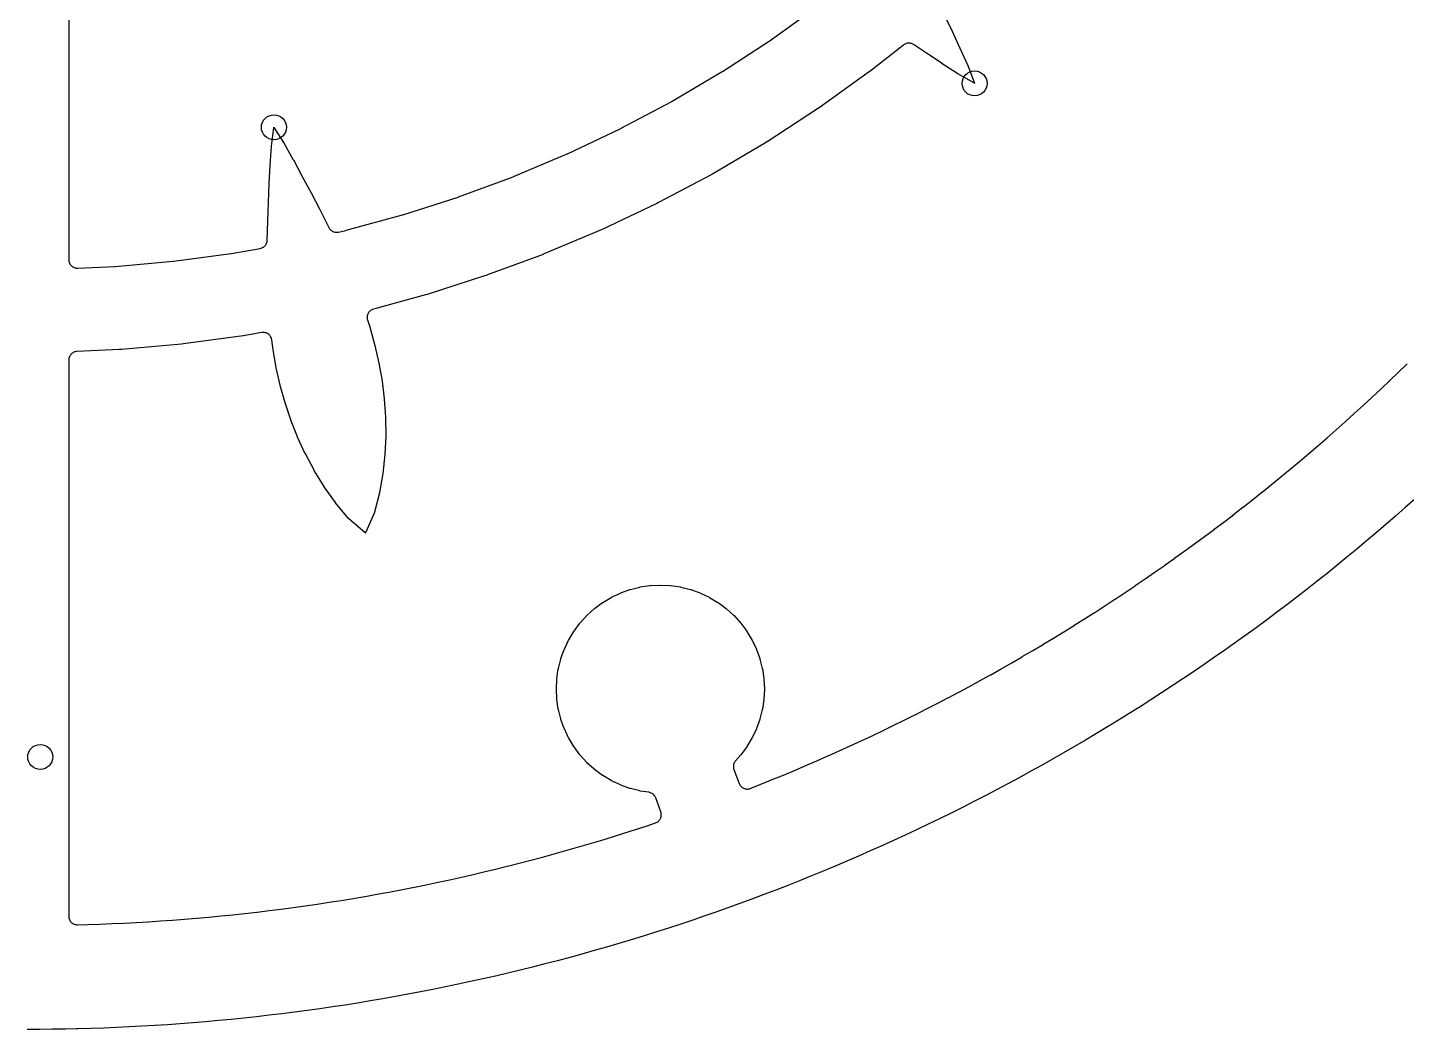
# Model space of a CAD drawing. Header units: millimetres. Extents: x -61 to 61, y -61 to 61.
# Drawn here: x 0.01 to 40.28, y -60.75 to -31.49 of the extents above; entities that cross this region are included whole.
import ezdxf

# ---------------------------------------------------------------- set-up
doc = ezdxf.new("R2010")
doc.units = ezdxf.units.MM
for name, color, linetype in [('CUT_INNER', 6, 'Continuous'), ('CUT_OUTER', 1, 'Continuous'), ('ENGRAVE', 7, 'Continuous')]:
    doc.layers.add(name, color=color, linetype=linetype)

msp = doc.modelspace()

# ---------------------------------------------------------------- linework, layer by layer
at = {"layer": 'CUT_INNER'}
for points in [[(1.215, -26.2558), (1.215, -38.2642), (1.2163, -38.2894), (1.2201, -38.3143), (1.2264, -38.3388), (1.2351, -38.3624), (1.2462, -38.3851), (1.2595, -38.4065), (1.2749, -38.4265), (1.2922, -38.4449), (1.3113, -38.4613), (1.3319, -38.4758), (1.3539, -38.4882), (1.3771, -38.4982), (1.4011, -38.5059), (1.4258, -38.5111), (1.4509, -38.5138), (1.4761, -38.514), (2.5585, -38.4659), (2.5696, -38.4652), (4.2622, -38.3145), (4.2733, -38.3133), (5.9576, -38.0878), (5.9686, -38.086), (6.8073, -37.9356), (6.8313, -37.9301), (6.8546, -37.9222), (6.877, -37.9121), (6.8983, -37.8999), (6.9183, -37.8856), (6.9368, -37.8694), (6.9536, -37.8515), (6.9686, -37.832), (6.9816, -37.8112), (6.9925, -37.7891), (7.0011, -37.7662), (7.0075, -37.7424), (7.0115, -37.7182), (7.0131, -37.6937), (7.0132, -37.6898), (7.0273, -37.147), (7.0273, -37.1456), (7.0477, -36.6012), (7.0726, -36.0539), (7.1014, -35.5056), (7.1015, -35.5043), (7.136, -34.9593), (7.1367, -34.9519), (7.2044, -34.4044), (7.2053, -34.3993), (7.2086, -34.4038), (7.5046, -34.8689), (7.5084, -34.8753), (7.7735, -35.3527), (7.7741, -35.3539), (8.0347, -35.8351), (8.2921, -36.3184), (8.5451, -36.8032), (8.5457, -36.8045), (8.7916, -37.2889), (8.7925, -37.2906), (8.8095, -37.3255), (8.821, -37.3465), (8.8345, -37.3662), (8.8497, -37.3846), (8.8667, -37.4014), (8.8852, -37.4165), (8.905, -37.4298), (8.926, -37.4412), (8.948, -37.4505), (8.9708, -37.4576), (8.9942, -37.4626), (9.0179, -37.4652), (9.0418, -37.4656), (9.0656, -37.4638), (9.0892, -37.4596), (9.3099, -37.4099), (9.3206, -37.4072), (10.9601, -36.9601), (10.9708, -36.9569), (12.5888, -36.4375), (12.5993, -36.4339), (14.1927, -35.8432), (14.203, -35.8391), (15.7687, -35.1784), (15.7788, -35.1738), (17.3136, -34.4443), (17.3235, -34.4393), (18.8245, -33.6424), (18.8342, -33.637), (20.2983, -32.7742), (20.3077, -32.7684), (21.7321, -31.8416), (21.7413, -31.8353), (23.1231, -30.8463)], [(26.8276, -31.2098), (27.0096, -31.5938), (27.2412, -32.0916), (27.2418, -32.0928), (27.4669, -32.5903), (27.4698, -32.5972), (27.6665, -33.1121), (27.6683, -33.1174), (27.6633, -33.1149), (27.1838, -32.843), (27.1774, -32.8391), (26.7194, -32.5418), (26.7183, -32.5411), (26.2624, -32.2382), (25.888, -31.9856), (25.8673, -31.9731), (25.8455, -31.9626), (25.8227, -31.9543), (25.7993, -31.9482), (25.7754, -31.9444), (25.7513, -31.9429), (25.7271, -31.9438), (25.7031, -31.947), (25.6795, -31.9525), (25.6566, -31.9603), (25.6345, -31.9702), (25.6135, -31.9823), (25.5938, -31.9963), (24.6081, -32.7701), (24.6059, -32.7718), (24.565, -32.8025), (24.5628, -32.8041), (23.1303, -33.8295), (23.128, -33.831), (23.0858, -33.8599), (23.0835, -33.8614), (21.6069, -34.8222), (21.6045, -34.8237), (21.5611, -34.8506), (21.5587, -34.852), (20.041, -35.7463), (20.0386, -35.7477), (19.9939, -35.7727), (19.9915, -35.774), (18.4356, -36.6001), (18.4331, -36.6014), (18.3875, -36.6244), (18.385, -36.6256), (16.7939, -37.3819), (16.7914, -37.383), (16.7448, -37.404), (16.7422, -37.4051), (15.1192, -38.09), (15.1166, -38.0911), (15.0691, -38.1099), (15.0665, -38.1109), (13.4147, -38.7232), (13.4121, -38.7241), (13.3638, -38.7408), (13.3612, -38.7417), (11.6838, -39.2801), (11.6812, -39.281), (11.6322, -39.2955), (11.6295, -39.2963), (10.1134, -39.7097), (10.0895, -39.7176), (10.0664, -39.7278), (10.0445, -39.7403), (10.024, -39.755), (10.005, -39.7716), (9.9878, -39.7901), (9.9726, -39.8102), (9.9594, -39.8317), (9.9486, -39.8545), (9.94, -39.8782), (9.9339, -39.9027), (9.9303, -39.9277), (9.9292, -39.9529), (9.9307, -39.9781), (9.9347, -40.003), (9.9412, -40.0274), (10.016, -40.2602), (10.0175, -40.2652), (10.1564, -40.7698), (10.1578, -40.7753), (10.2731, -41.2847), (10.2743, -41.2908), (10.3644, -41.8055), (10.3654, -41.8119), (10.4288, -42.3324), (10.4294, -42.3392), (10.4647, -42.8658), (10.465, -42.8727), (10.4708, -43.4058), (10.4707, -43.413), (10.4455, -43.953), (10.445, -43.9604), (10.3866, -44.5076), (10.3855, -44.5156), (10.2901, -45.0702), (10.288, -45.0797), (10.1452, -45.6443), (10.1437, -45.6493), (10.1418, -45.6541), (9.8812, -46.2451), (9.8786, -46.2502), (9.8741, -46.2467), (9.385, -45.8248), (9.3812, -45.8213), (9.3777, -45.8174), (9.0064, -45.3688), (9.0005, -45.3611), (8.6761, -44.9012), (8.6717, -44.8945), (8.3841, -44.4253), (8.3804, -44.4188), (8.1259, -43.942), (8.1227, -43.9355), (7.8991, -43.4515), (7.8963, -43.4451), (7.7022, -42.9544), (7.6998, -42.948), (7.5336, -42.4507), (7.5317, -42.4445), (7.3921, -41.9409), (7.3906, -41.935), (7.2761, -41.4254), (7.275, -41.4197), (7.1838, -40.9044), (7.183, -40.8992), (7.1442, -40.6093), (7.1396, -40.5844), (7.1326, -40.5602), (7.1231, -40.5369), (7.1113, -40.5145), (7.0973, -40.4935), (7.0813, -40.4741), (7.0634, -40.4563), (7.0438, -40.4404), (7.0227, -40.4266), (7.0003, -40.415), (6.9768, -40.4057), (6.9526, -40.3988), (6.9277, -40.3943), (6.9026, -40.3925), (6.8773, -40.3931), (6.8523, -40.3963), (6.367, -40.4834), (6.3642, -40.4838), (6.3137, -40.4917), (6.311, -40.4921), (4.5649, -40.7259), (4.5622, -40.7263), (4.5114, -40.7319), (4.5086, -40.7322), (2.7539, -40.8884), (2.7512, -40.8886), (2.7001, -40.892), (2.6974, -40.8921), (1.4539, -40.9473), (1.4302, -40.9495), (1.4067, -40.954), (1.3839, -40.9606), (1.3617, -40.9694), (1.3405, -40.9803), (1.3204, -40.9931), (1.3016, -41.0079), (1.2843, -41.0243), (1.2687, -41.0423), (1.2549, -41.0617), (1.2429, -41.0823), (1.233, -41.104), (1.2252, -41.1265), (1.2195, -41.1497), (1.2161, -41.1733), (1.215, -41.1971), (1.215, -57.4437), (1.2162, -57.4686), (1.22, -57.4933), (1.2261, -57.5175), (1.2347, -57.5409), (1.2455, -57.5634), (1.2586, -57.5847), (1.2737, -57.6046), (1.2907, -57.6229), (1.3094, -57.6394), (1.3297, -57.6539), (1.3514, -57.6664), (1.3741, -57.6766), (1.3978, -57.6845), (1.4222, -57.69), (1.4469, -57.693), (1.4719, -57.6936), (1.7696, -57.6854), (1.7711, -57.6853), (2.1235, -57.6734), (2.125, -57.6734), (2.4773, -57.6593), (2.4788, -57.6592), (2.8311, -57.643), (2.8326, -57.6429), (3.1847, -57.6246), (3.1862, -57.6245), (3.5382, -57.6039), (3.5397, -57.6038), (3.8916, -57.5811), (3.8931, -57.581), (4.2448, -57.5562), (4.2464, -57.5561), (4.5979, -57.5291), (4.5994, -57.5289), (4.9508, -57.4998), (4.9523, -57.4996), (5.3035, -57.4683), (5.3051, -57.4682), (5.6561, -57.4347), (5.6576, -57.4345), (6.0084, -57.3989), (6.0099, -57.3987), (6.3604, -57.3609), (6.362, -57.3608), (6.7123, -57.3208), (6.7138, -57.3207), (7.0639, -57.2786), (7.0654, -57.2784), (7.4152, -57.2341), (7.4167, -57.2339), (7.7662, -57.1876), (7.7677, -57.1874), (8.117, -57.1388), (8.1185, -57.1386), (8.4674, -57.088), (8.4689, -57.0877), (8.8175, -57.0349), (8.8191, -57.0347), (9.1673, -56.9798), (9.1689, -56.9795), (9.5168, -56.9224), (9.5183, -56.9222), (9.8659, -56.863), (9.8674, -56.8627), (10.2146, -56.8014), (10.2161, -56.8011), (10.5629, -56.7376), (10.5644, -56.7373), (10.9109, -56.6717), (10.9124, -56.6714), (11.2584, -56.6037), (11.2599, -56.6034), (11.6055, -56.5336), (11.607, -56.5333), (11.9522, -56.4613), (11.9537, -56.461), (12.2984, -56.3869), (12.2999, -56.3866), (12.6441, -56.3104), (12.6456, -56.31), (12.9894, -56.2317), (12.9909, -56.2314), (13.3342, -56.151), (13.3357, -56.1506), (13.6785, -56.0681), (13.68, -56.0677), (14.0222, -55.9831), (14.0237, -55.9827), (14.3655, -55.896), (14.367, -55.8956), (14.7082, -55.8068), (14.7097, -55.8064), (15.0503, -55.7155), (15.0518, -55.7151), (15.3919, -55.6221), (15.3934, -55.6217), (15.7329, -55.5266), (15.7344, -55.5262), (16.0733, -55.4291), (16.0748, -55.4286), (16.4131, -55.3294), (16.4146, -55.329), (16.7523, -55.2276), (16.7538, -55.2272), (17.0909, -55.1238), (17.0923, -55.1234), (17.4288, -55.0179), (17.4302, -55.0174), (17.766, -54.9099), (17.7675, -54.9095), (18.1026, -54.7999), (18.1041, -54.7994), (18.3494, -54.7175), (18.3726, -54.7085), (18.3948, -54.6971), (18.4158, -54.6836), (18.4354, -54.6681), (18.4533, -54.6507), (18.4693, -54.6316), (18.4834, -54.611), (18.4954, -54.5891), (18.5051, -54.5661), (18.5124, -54.5423), (18.5174, -54.5178), (18.5199, -54.493), (18.5199, -54.468), (18.5174, -54.4432), (18.5125, -54.4187), (18.5051, -54.3949), (18.3564, -53.9861), (18.3469, -53.9636), (18.3353, -53.9421), (18.3216, -53.9219), (18.3061, -53.9031), (18.2888, -53.8859), (18.2699, -53.8704), (18.2495, -53.8569), (18.228, -53.8455), (18.2054, -53.8361), (18.1821, -53.8291), (18.1581, -53.8243), (17.9057, -53.7869), (17.8936, -53.7845), (17.6164, -53.715), (17.6047, -53.7115), (17.3356, -53.6152), (17.3242, -53.6105), (17.0659, -53.4883), (17.055, -53.4825), (16.8099, -53.3356), (16.7997, -53.3288), (16.5701, -53.1585), (16.5607, -53.1507), (16.3489, -52.9588), (16.3402, -52.9501), (16.1483, -52.7383), (16.1405, -52.7289), (15.9702, -52.4993), (15.9634, -52.4891), (15.8165, -52.244), (15.8107, -52.2332), (15.6885, -51.9748), (15.6838, -51.9635), (15.5875, -51.6943), (15.584, -51.6826), (15.5145, -51.4054), (15.5121, -51.3933), (15.4702, -51.1106), (15.469, -51.0984), (15.455, -50.813), (15.455, -50.8007), (15.469, -50.5152), (15.4702, -50.503), (15.5121, -50.2203), (15.5145, -50.2083), (15.584, -49.931), (15.5875, -49.9193), (15.6838, -49.6502), (15.6885, -49.6389), (15.8107, -49.3805), (15.8165, -49.3697), (15.9634, -49.1246), (15.9702, -49.1144), (16.1405, -48.8848), (16.1483, -48.8753), (16.3402, -48.6635), (16.3489, -48.6549), (16.5607, -48.4629), (16.5701, -48.4552), (16.7997, -48.2849), (16.8099, -48.2781), (17.055, -48.1312), (17.0659, -48.1254), (17.3242, -48.0032), (17.3356, -47.9985), (17.6047, -47.9022), (17.6164, -47.8986), (17.8936, -47.8292), (17.9057, -47.8268), (18.1884, -47.7849), (18.2006, -47.7837), (18.486, -47.7696), (18.4983, -47.7696), (18.7838, -47.7837), (18.796, -47.7849), (19.0787, -47.8268), (19.0907, -47.8292), (19.368, -47.8986), (19.3797, -47.9022), (19.6488, -47.9985), (19.6601, -48.0032), (19.9185, -48.1254), (19.9293, -48.1312), (20.1745, -48.2781), (20.1846, -48.2849), (20.4142, -48.4552), (20.4237, -48.4629), (20.6355, -48.6549), (20.6441, -48.6635), (20.8361, -48.8753), (20.8438, -48.8848), (21.0141, -49.1144), (21.0209, -49.1246), (21.1679, -49.3697), (21.1736, -49.3805), (21.2958, -49.6389), (21.3005, -49.6502), (21.3968, -49.9193), (21.4004, -49.931), (21.4698, -50.2083), (21.4722, -50.2203), (21.5141, -50.503), (21.5153, -50.5152), (21.5294, -50.8007), (21.5294, -50.813), (21.5153, -51.0984), (21.5141, -51.1106), (21.4722, -51.3933), (21.4698, -51.4054), (21.4004, -51.6826), (21.3968, -51.6943), (21.3005, -51.9635), (21.2958, -51.9748), (21.1736, -52.2332), (21.1679, -52.244), (21.0209, -52.4891), (21.0141, -52.4993), (20.8438, -52.7289), (20.8361, -52.7383), (20.6891, -52.9005), (20.6735, -52.9196), (20.6598, -52.9401), (20.6482, -52.9618), (20.6388, -52.9846), (20.6317, -53.0083), (20.6269, -53.0324), (20.6246, -53.057), (20.6247, -53.0817), (20.6272, -53.1062), (20.6321, -53.1303), (20.6394, -53.1539), (20.7887, -53.5639), (20.7984, -53.587), (20.8103, -53.6089), (20.8244, -53.6295), (20.8405, -53.6486), (20.8584, -53.6661), (20.8779, -53.6816), (20.8989, -53.6951), (20.9211, -53.7065), (20.9444, -53.7156), (20.9685, -53.7223), (20.9931, -53.7266), (21.018, -53.7284), (21.0429, -53.7277), (21.0677, -53.7245), (21.092, -53.7189), (21.1157, -53.7108), (21.4289, -53.5867), (21.4304, -53.5861), (21.7573, -53.4542), (21.7587, -53.4536), (22.0849, -53.3197), (22.0863, -53.3191), (22.4117, -53.1832), (22.4131, -53.1826), (22.7376, -53.0447), (22.739, -53.0441), (23.0626, -52.9041), (23.064, -52.9035), (23.3868, -52.7616), (23.3882, -52.761), (23.7101, -52.6171), (23.7115, -52.6165), (24.0325, -52.4707), (24.0339, -52.47), (24.354, -52.3222), (24.3554, -52.3216), (24.6746, -52.1718), (24.676, -52.1712), (24.9942, -52.0194), (24.9956, -52.0188), (25.3129, -51.8651), (25.3143, -51.8644), (25.6307, -51.7088), (25.6321, -51.7081), (25.9475, -51.5506), (25.9489, -51.5499), (26.2633, -51.3904), (26.2647, -51.3897), (26.5782, -51.2283), (26.5795, -51.2275), (26.892, -51.0642), (26.8933, -51.0635), (27.2048, -50.8982), (27.2062, -50.8975), (27.5166, -50.7304), (27.5179, -50.7296), (27.8274, -50.5606), (27.8287, -50.5598), (28.1371, -50.3889), (28.1384, -50.3881), (28.4457, -50.2153), (28.4471, -50.2145), (28.7533, -50.0398), (28.7546, -50.039), (29.0598, -49.8624), (29.0611, -49.8616), (29.3652, -49.6832), (29.3665, -49.6824), (29.6695, -49.5021), (29.6708, -49.5013), (29.9727, -49.3191), (29.974, -49.3183), (30.2747, -49.1342), (30.276, -49.1334), (30.5756, -48.9475), (30.5769, -48.9467), (30.8754, -48.759), (30.8767, -48.7582), (31.174, -48.5687), (31.1753, -48.5678), (31.4714, -48.3765), (31.4727, -48.3756), (31.7677, -48.1824), (31.7689, -48.1816), (32.0627, -47.9866), (32.064, -47.9858), (32.3565, -47.789), (32.3578, -47.7881), (32.6492, -47.5895), (32.6504, -47.5887), (32.9406, -47.3883), (32.9418, -47.3874), (33.2307, -47.1853), (33.232, -47.1844), (33.5196, -46.9805), (33.5208, -46.9796), (33.8072, -46.774), (33.8085, -46.7731), (34.0936, -46.5656), (34.0948, -46.5647), (34.3787, -46.3556), (34.3799, -46.3547), (34.6625, -46.1438), (34.6637, -46.1428), (34.9449, -45.9302), (34.9462, -45.9293), (35.2261, -45.7149), (35.2273, -45.714), (35.5059, -45.4979), (35.5072, -45.497), (35.7844, -45.2792), (35.7857, -45.2782), (36.0616, -45.0588), (36.0628, -45.0578), (36.3374, -44.8367), (36.3386, -44.8357), (36.6118, -44.6129), (36.613, -44.6119), (36.8849, -44.3874), (36.8861, -44.3864), (37.1565, -44.1602), (37.1577, -44.1592), (37.4268, -43.9314), (37.428, -43.9304), (37.6957, -43.7009), (37.6968, -43.6999), (37.9631, -43.4688), (37.9642, -43.4678), (38.2291, -43.235), (38.2302, -43.234), (38.4937, -42.9997), (38.4948, -42.9986), (38.7568, -42.7627), (38.7579, -42.7616), (39.0184, -42.524), (39.0196, -42.523), (39.2786, -42.2838), (39.2797, -42.2828), (39.5373, -42.042), (39.5384, -42.041), (39.7946, -41.7986), (39.7957, -41.7976), (40.0503, -41.5537), (40.0514, -41.5526), (40.3045, -41.3071)]]:
    msp.add_lwpolyline(points, dxfattribs=at)
at = {"layer": 'CUT_OUTER'}
msp.add_lwpolyline([(40.5208, -45.2617), (40.2423, -45.5095), (39.9623, -45.7556), (39.6808, -45.9999), (39.3978, -46.2425), (39.1133, -46.4834), (38.8274, -46.7225), (38.54, -46.9599), (38.2511, -47.1955), (37.9608, -47.4293), (37.6691, -47.6613), (37.3759, -47.8916), (37.0814, -48.12), (36.7854, -48.3466), (36.4881, -48.5714), (36.1893, -48.7944), (35.8893, -49.0155), (35.5878, -49.2348), (35.2851, -49.4523), (34.981, -49.6678), (34.6756, -49.8815), (34.3688, -50.0934), (34.0608, -50.3033), (33.7515, -50.5114), (33.441, -50.7175), (33.1291, -50.9217), (32.8161, -51.1241), (32.5017, -51.3244), (32.1862, -51.5229), (31.8695, -51.7194), (31.5515, -51.914), (31.2324, -52.1066), (30.9121, -52.2973), (30.5906, -52.486), (30.268, -52.6727), (29.9442, -52.8574), (29.6193, -53.0401), (29.2933, -53.2209), (28.9662, -53.3996), (28.638, -53.5764), (28.3087, -53.7511), (27.9784, -53.9238), (27.647, -54.0944), (27.3146, -54.263), (26.9811, -54.4296), (26.6466, -54.5941), (26.3111, -54.7566), (25.9747, -54.917), (25.6372, -55.0754), (25.2988, -55.2316), (24.9594, -55.3858), (24.6191, -55.5379), (24.2779, -55.6879), (23.9357, -55.8359), (23.5927, -55.9817), (23.2487, -56.1254), (22.9039, -56.267), (22.5582, -56.4065), (22.2117, -56.5438), (21.8643, -56.679), (21.5161, -56.8121), (21.1671, -56.9431), (20.8174, -57.0719), (20.4668, -57.1985), (20.1154, -57.323), (19.7633, -57.4454), (19.4105, -57.5656), (19.0569, -57.6836), (18.7026, -57.7994), (18.3476, -57.9131), (17.9919, -58.0246), (17.6355, -58.1339), (17.2785, -58.241), (16.9208, -58.3459), (16.5625, -58.4487), (16.2035, -58.5492), (15.844, -58.6475), (15.4838, -58.7436), (15.1231, -58.8375), (14.7618, -58.9292), (14.3999, -59.0187), (14.0375, -59.1059), (13.6746, -59.1909), (13.3111, -59.2737), (12.9472, -59.3543), (12.5828, -59.4326), (12.2179, -59.5087), (11.8525, -59.5826), (11.4867, -59.6542), (11.1204, -59.7235), (10.7538, -59.7906), (10.3867, -59.8555), (10.0192, -59.9181), (9.6514, -59.9784), (9.2832, -60.0365), (8.9146, -60.0924), (8.5457, -60.1459), (8.1765, -60.1972), (7.807, -60.2463), (7.4372, -60.293), (7.0671, -60.3375), (6.6968, -60.3798), (6.3261, -60.4197), (5.9553, -60.4574), (5.5842, -60.4928), (5.2129, -60.5259), (4.8415, -60.5568), (4.4698, -60.5853), (4.098, -60.6116), (3.726, -60.6356), (3.3539, -60.6573), (2.9816, -60.6768), (2.6093, -60.6939), (2.2368, -60.7088), (1.8643, -60.7214), (1.4916, -60.7317), (1.4396, -60.7328), (1.1182, -60.7397), (0.7455, -60.7454), (0.3728, -60.7489), (0, -60.75)], dxfattribs=at)
at = {"layer": 'ENGRAVE'}
for centre in [(27.6688, -33.118), (7.2052, -34.3985), (0.3819, -52.7919)]:
    msp.add_circle(centre, 0.3645, dxfattribs=at)

doc.saveas('drawing.dxf')
